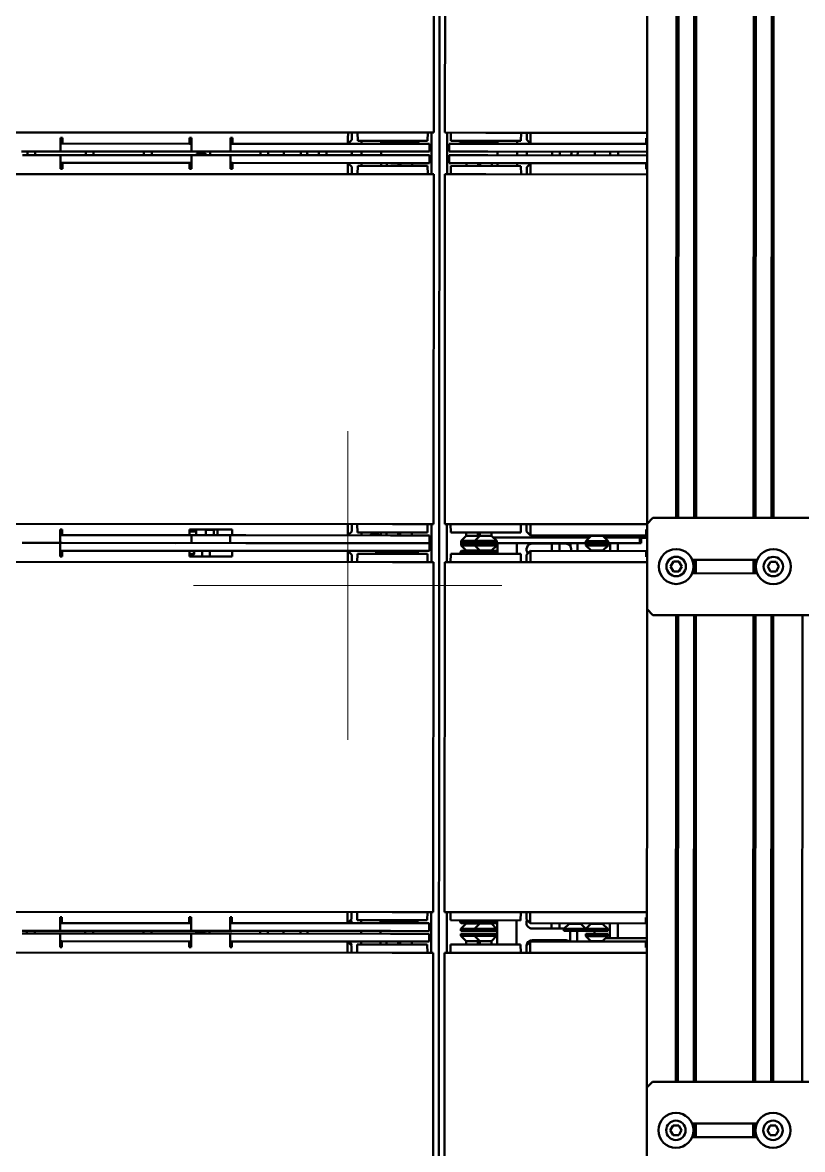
# Model space of a CAD drawing. Header units: millimetres. Extents: x 845401 to 948039, y 511594 to 550263.
# Drawn here: x 913293 to 913694, y 536528 to 537107 of the extents above; entities that cross this region are included whole.
import ezdxf

# ---------------------------------------------------------------- set-up
doc = ezdxf.new("R2010")
doc.units = ezdxf.units.MM
doc.layers.add('00', color=7, linetype='Continuous')
doc.layers.add('A-剖-0.10mm.......SECT-L01', color=255, linetype='Continuous', lineweight=18)
doc.layers.add('可见 (ISO)', color=7, linetype='Continuous', lineweight=50)

# ---------------------------------------------------------------- blocks, each defined once
blk = doc.blocks.new('单件分离新结构核图')
at = {"layer": '可见 (ISO)'}
for p, q in [((4619891.37, 895506.33), (4619891.37, 896285.08)), ((4619892.37, 895506.33), (4619892.37, 896285.08)), ((4619900.57, 895506.33), (4619900.57, 896285.08)), ((4619901.57, 895506.33), (4619901.57, 896285.08)), ((4619931.17, 895506.33), (4619931.17, 896285.08)), ((4619932.17, 895506.33), (4619932.17, 896285.08)), ((4619940.37, 895506.33), (4619940.37, 896285.08)), ((4619941.37, 895506.33), (4619941.37, 896285.08)), ((4619876.37, 895503.33), (4619876.37, 896203.08)), ((4619769.37, 894486.08), (4619769.37, 896100.08)), ((4619769.37, 896100.08), (4619769.37, 894486.08)), ((4619766.47, 895704.43), (4619766.47, 895884.43)), ((4619772.27, 895704.43), (4619772.27, 895884.43)), ((4619383.37, 895704.43), (4619745.37, 895704.43)), ((4619722.37, 895704.43), (4619722.37, 895701.18)), ((4619724.37, 895701.18), (4619724.37, 895704.43)), ((4619727.37, 895700.18), (4619727.27, 895704.43)), ((4619766.47, 895704.43), (4619745.37, 895704.43)), ((4619763.37, 895700.18), (4619763.46, 895704.43)), ((4619765.37, 895704.43), (4619765.37, 895683.03)), ((4619793.37, 895704.43), (4619772.27, 895704.43)), ((4619773.37, 895683.03), (4619773.37, 895704.43)), ((4619775.37, 895700.18), (4619775.27, 895704.43)), ((4619793.37, 895704.43), (4619876.37, 895704.43)), ((4619811.37, 895700.18), (4619811.46, 895704.43)), ((4619814.37, 895704.43), (4619814.37, 895701.18)), ((4619816.37, 895701.18), (4619816.37, 895704.43)), ((4619574.37, 895701.68), (4619574.37, 895695.18)), ((4619574.37, 895701.68), (4619575.37, 895701.68)), ((4619574.37, 895698.68), (4619574.37, 895694.68)), ((4619574.37, 895698.68), (4619575.37, 895698.68)), ((4619575.37, 895701.68), (4619575.37, 895701.18)), ((4619575.37, 895698.68), (4619575.37, 895701.18)), ((4619640.87, 895698.68), (4619575.37, 895698.68)), ((4619640.87, 895701.18), (4619640.87, 895701.68)), ((4619640.87, 895701.68), (4619641.87, 895701.68)), ((4619640.87, 895701.18), (4619640.87, 895698.68)), ((4619640.87, 895698.68), (4619641.87, 895698.68)), ((4619641.87, 895701.68), (4619641.87, 895695.18)), ((4619641.87, 895698.68), (4619641.87, 895694.68)), ((4619661.87, 895701.68), (4619661.87, 895695.18)), ((4619661.87, 895701.68), (4619662.87, 895701.68)), ((4619661.87, 895698.68), (4619661.87, 895694.68)), ((4619661.87, 895698.68), (4619662.87, 895698.68)), ((4619662.87, 895701.68), (4619662.87, 895701.18)), ((4619662.87, 895698.68), (4619662.87, 895701.18)), ((4619744.37, 895698.68), (4619662.87, 895698.68)), ((4619722.37, 895698.68), (4619722.37, 895701.18)), ((4619722.37, 895698.68), (4619724.37, 895700.68)), ((4619724.37, 895701.18), (4619724.37, 895700.68)), ((4619727.37, 895700.18), (4619763.37, 895700.18)), ((4619729.37, 895698.68), (4619729.37, 895700.18)), ((4619739.37, 895700.18), (4619739.37, 895699.18)), ((4619739.37, 895699.18), (4619739.37, 895698.68)), ((4619739.37, 895699.18), (4619751.37, 895699.18)), ((4619739.87, 895698.68), (4619739.37, 895699.18)), ((4619744.37, 895698.68), (4619764.37, 895698.68)), ((4619750.87, 895698.68), (4619751.37, 895699.18)), ((4619751.37, 895700.18), (4619751.37, 895699.18)), ((4619751.37, 895699.18), (4619758.37, 895699.18)), ((4619757.87, 895698.68), (4619758.37, 895699.18)), ((4619758.37, 895700.18), (4619758.37, 895699.18)), ((4619759.37, 895699.98), (4619758.37, 895699.98)), ((4619759.37, 895700.18), (4619759.37, 895699.98)), ((4619764.37, 895698.68), (4619764.37, 895694.68)), ((4619774.37, 895698.68), (4619774.37, 895694.68)), ((4619774.37, 895698.68), (4619794.37, 895698.68)), ((4619775.37, 895700.18), (4619811.37, 895700.18)), ((4619779.37, 895699.98), (4619779.37, 895700.18)), ((4619780.37, 895699.98), (4619779.37, 895699.98)), ((4619780.37, 895700.18), (4619780.37, 895699.18)), ((4619780.37, 895699.18), (4619787.37, 895699.18)), ((4619780.87, 895698.68), (4619780.37, 895699.18)), ((4619787.37, 895700.18), (4619787.37, 895699.18)), ((4619787.37, 895699.18), (4619799.37, 895699.18)), ((4619787.87, 895698.68), (4619787.37, 895699.18)), ((4619875.87, 895698.68), (4619794.37, 895698.68)), ((4619798.87, 895698.68), (4619799.37, 895699.18)), ((4619799.37, 895700.18), (4619799.37, 895699.18)), ((4619799.37, 895698.68), (4619799.37, 895699.18)), ((4619809.37, 895700.18), (4619809.37, 895698.68)), ((4619814.37, 895700.68), (4619814.37, 895701.18)), ((4619814.37, 895700.68), (4619816.37, 895698.68)), ((4619816.37, 895701.18), (4619816.37, 895698.68)), ((4619875.87, 895701.18), (4619875.87, 895701.68)), ((4619875.87, 895701.68), (4619876.37, 895701.68)), ((4619875.87, 895701.18), (4619875.87, 895698.68)), ((4619875.87, 895698.68), (4619876.37, 895698.68)), ((4619554.37, 895694.68), (4619554.87, 895694.68)), ((4619554.87, 895694.68), (4619573.87, 895694.68)), ((4619573.87, 895692.78), (4619554.87, 895692.78)), ((4619557.37, 895694.68), (4619557.37, 895692.78)), ((4619561.37, 895694.68), (4619561.37, 895692.78)), ((4619573.87, 895694.68), (4619574.37, 895694.68)), ((4619574.37, 895692.78), (4619573.87, 895692.78)), ((4619575.37, 895694.68), (4619574.37, 895694.68)), ((4619574.37, 895692.78), (4619575.37, 895692.78)), ((4619574.37, 895688.78), (4619574.37, 895692.78)), ((4619574.37, 895685.78), (4619574.37, 895692.28)), ((4619575.37, 895694.68), (4619640.87, 895694.68)), ((4619640.87, 895692.78), (4619575.37, 895692.78)), ((4619587.37, 895694.68), (4619587.37, 895692.78)), ((4619591.37, 895694.68), (4619591.37, 895692.78)), ((4619617.37, 895694.68), (4619617.37, 895692.78)), ((4619621.37, 895694.68), (4619621.37, 895692.78)), ((4619641.87, 895694.68), (4619640.87, 895694.68)), ((4619640.87, 895692.78), (4619641.87, 895692.78)), ((4619641.87, 895694.68), (4619642.37, 895694.68)), ((4619642.37, 895692.78), (4619641.87, 895692.78)), ((4619641.87, 895688.78), (4619641.87, 895692.78)), ((4619641.87, 895685.78), (4619641.87, 895692.28)), ((4619642.37, 895694.68), (4619661.37, 895694.68)), ((4619661.37, 895692.78), (4619642.37, 895692.78)), ((4619644.37, 895693.53), (4619644.37, 895692.78)), ((4619648.87, 895693.53), (4619644.37, 895693.53)), ((4619647.37, 895694.68), (4619647.37, 895693.53)), ((4619649.37, 895693.03), (4619649.37, 895692.78)), ((4619651.37, 895694.68), (4619651.37, 895692.78)), ((4619661.37, 895694.68), (4619661.87, 895694.68)), ((4619661.87, 895692.78), (4619661.37, 895692.78)), ((4619662.87, 895694.68), (4619661.87, 895694.68)), ((4619661.87, 895692.78), (4619662.87, 895692.78)), ((4619661.87, 895688.78), (4619661.87, 895692.78)), ((4619661.87, 895685.78), (4619661.87, 895692.28)), ((4619662.87, 895694.68), (4619744.37, 895694.68)), ((4619744.37, 895692.78), (4619662.87, 895692.78)), ((4619677.37, 895694.68), (4619677.37, 895692.78)), ((4619681.37, 895694.68), (4619681.37, 895692.78)), ((4619689.37, 895694.68), (4619689.37, 895692.78)), ((4619698.17, 895694.68), (4619698.17, 895692.78)), ((4619707.37, 895694.68), (4619707.37, 895692.78)), ((4619711.37, 895694.68), (4619711.37, 895692.78)), ((4619729.37, 895692.78), (4619729.37, 895694.68)), ((4619739.37, 895694.68), (4619739.37, 895692.78)), ((4619764.37, 895694.68), (4619744.37, 895694.68)), ((4619744.37, 895692.78), (4619764.37, 895692.78)), ((4619764.37, 895688.78), (4619764.37, 895692.78)), ((4619794.37, 895694.68), (4619774.37, 895694.68)), ((4619774.37, 895692.78), (4619794.37, 895692.78)), ((4619774.37, 895688.78), (4619774.37, 895692.78)), ((4619794.37, 895694.68), (4619875.87, 895694.68)), ((4619875.87, 895692.78), (4619794.37, 895692.78)), ((4619799.37, 895692.78), (4619799.37, 895694.68)), ((4619809.37, 895694.68), (4619809.37, 895692.78)), ((4619827.37, 895694.68), (4619827.37, 895692.78)), ((4619831.37, 895694.68), (4619831.37, 895692.78)), ((4619840.57, 895692.78), (4619840.57, 895694.68)), ((4619849.37, 895694.68), (4619849.37, 895692.78)), ((4619857.37, 895694.68), (4619857.37, 895692.78)), ((4619861.37, 895694.68), (4619861.37, 895692.78)), ((4619876.37, 895694.68), (4619875.87, 895694.68)), ((4619875.87, 895692.78), (4619876.37, 895692.78)), ((4619575.37, 895688.78), (4619574.37, 895688.78)), ((4619575.37, 895685.78), (4619574.37, 895685.78)), ((4619575.37, 895688.78), (4619640.87, 895688.78)), ((4619575.37, 895686.28), (4619575.37, 895688.78)), ((4619575.37, 895686.28), (4619575.37, 895685.78)), ((4619641.87, 895688.78), (4619640.87, 895688.78)), ((4619640.87, 895688.78), (4619640.87, 895686.28)), ((4619641.87, 895686.78), (4619640.87, 895686.78)), ((4619640.87, 895685.78), (4619640.87, 895686.28)), ((4619641.87, 895685.78), (4619640.87, 895685.78)), ((4619662.87, 895688.78), (4619661.87, 895688.78)), ((4619662.87, 895685.78), (4619661.87, 895685.78)), ((4619662.87, 895688.78), (4619744.37, 895688.78)), ((4619662.87, 895686.28), (4619662.87, 895688.78)), ((4619662.87, 895686.28), (4619662.87, 895685.78)), ((4619724.37, 895686.78), (4619722.37, 895688.78)), ((4619722.37, 895686.28), (4619722.37, 895688.78)), ((4619722.37, 895686.28), (4619722.37, 895683.03)), ((4619724.37, 895686.78), (4619724.37, 895686.28)), ((4619724.37, 895683.03), (4619724.37, 895686.28)), ((4619727.37, 895687.28), (4619727.27, 895683.03)), ((4619763.37, 895687.28), (4619727.37, 895687.28)), ((4619729.37, 895687.28), (4619729.37, 895688.78)), ((4619739.37, 895688.78), (4619739.37, 895687.28)), ((4619742.37, 895688.78), (4619742.37, 895687.28)), ((4619764.37, 895688.78), (4619744.37, 895688.78)), ((4619748.37, 895688.78), (4619748.37, 895687.28)), ((4619749.37, 895688.78), (4619749.37, 895687.28)), ((4619755.37, 895688.78), (4619755.37, 895687.28)), ((4619763.37, 895687.28), (4619763.46, 895683.03)), ((4619794.37, 895688.78), (4619774.37, 895688.78)), ((4619775.37, 895687.28), (4619775.27, 895683.03)), ((4619811.37, 895687.28), (4619775.37, 895687.28)), ((4619783.37, 895688.78), (4619783.37, 895687.28)), ((4619789.37, 895688.78), (4619789.37, 895687.28)), ((4619790.37, 895688.78), (4619790.37, 895687.28)), ((4619794.37, 895688.78), (4619875.87, 895688.78)), ((4619796.37, 895688.78), (4619796.37, 895687.28)), ((4619799.37, 895687.28), (4619799.37, 895688.78)), ((4619809.37, 895688.78), (4619809.37, 895687.28)), ((4619811.37, 895687.28), (4619811.46, 895683.03)), ((4619816.37, 895688.78), (4619814.37, 895686.78)), ((4619814.37, 895686.28), (4619814.37, 895686.78)), ((4619814.37, 895686.28), (4619814.37, 895683.03)), ((4619816.37, 895688.78), (4619816.37, 895686.28)), ((4619816.37, 895683.03), (4619816.37, 895686.28)), ((4619876.37, 895688.78), (4619875.87, 895688.78)), ((4619875.87, 895688.78), (4619875.87, 895686.28)), ((4619875.87, 895685.78), (4619875.87, 895686.28)), ((4619876.37, 895685.78), (4619875.87, 895685.78)), ((4619745.37, 895683.03), (4619383.37, 895683.03)), ((4619745.37, 895683.03), (4619766.47, 895683.03)), ((4619766.47, 895683.03), (4619766.47, 895503.03)), ((4619772.27, 895683.03), (4619793.37, 895683.03)), ((4619772.27, 895683.03), (4619772.27, 895503.03)), ((4619876.37, 895683.03), (4619793.37, 895683.03)), ((4619879.37, 895506.33), (4619876.37, 895503.33)), ((4620003.37, 895506.33), (4619879.37, 895506.33)), ((4619745.37, 895503.03), (4619383.37, 895503.03)), ((4619574.37, 895500.28), (4619574.37, 895493.78)), ((4619574.37, 895500.28), (4619575.37, 895500.28)), ((4619574.37, 895500.08), (4619575.37, 895500.08)), ((4619575.37, 895500.28), (4619575.37, 895499.78)), ((4619640.87, 895499.78), (4619640.87, 895500.28)), ((4619640.87, 895500.28), (4619662.87, 895500.28)), ((4619640.87, 895500.08), (4619644.37, 895500.08)), ((4619644.37, 895500.28), (4619644.37, 895497.28)), ((4619649.37, 895500.28), (4619649.37, 895497.28)), ((4619649.37, 895500.08), (4619653.37, 895500.08)), ((4619651.37, 895500.28), (4619651.37, 895500.08)), ((4619653.37, 895500.28), (4619653.37, 895497.28)), ((4619655.37, 895497.28), (4619655.37, 895500.28)), ((4619662.87, 895500.28), (4619662.87, 895499.78)), ((4619722.37, 895503.03), (4619722.37, 895499.78)), ((4619724.37, 895499.78), (4619724.37, 895503.03)), ((4619727.37, 895498.78), (4619727.27, 895503.03)), ((4619745.37, 895503.03), (4619766.47, 895503.03)), ((4619763.37, 895498.78), (4619763.46, 895503.03)), ((4619765.37, 895503.03), (4619765.37, 895483.53)), ((4619772.27, 895503.03), (4619793.37, 895503.03)), ((4619773.37, 895483.53), (4619773.37, 895503.03)), ((4619775.37, 895498.78), (4619775.27, 895503.03)), ((4619876.37, 895503.03), (4619793.37, 895503.03)), ((4619811.37, 895498.78), (4619811.46, 895503.03)), ((4619814.37, 895503.03), (4619814.37, 895499.78)), ((4619816.37, 895499.78), (4619816.37, 895503.03)), ((4619875.87, 895499.78), (4619875.87, 895500.28)), ((4619875.87, 895500.28), (4619876.37, 895500.28)), ((4619875.87, 895500.08), (4619876.37, 895500.08)), ((4619876.37, 895503.33), (4619876.37, 895459.33)), ((4619574.37, 895497.28), (4619575.37, 895497.28)), ((4619574.37, 895493.28), (4619574.37, 895497.28)), ((4619575.37, 895497.28), (4619575.37, 895499.78)), ((4619633.87, 895497.28), (4619575.37, 895497.28)), ((4619633.87, 895497.28), (4619640.48, 895497.28)), ((4619640.48, 895497.28), (4619640.87, 895497.28)), ((4619640.87, 895499.78), (4619640.87, 895497.28)), ((4619644.17, 895499.28), (4619640.87, 895499.28)), ((4619640.87, 895497.28), (4619641.87, 895497.28)), ((4619645.87, 895497.28), (4619641.87, 895497.28)), ((4619641.87, 895493.28), (4619641.87, 895497.28)), ((4619657.87, 895497.28), (4619645.87, 895497.28)), ((4619661.87, 895497.28), (4619657.87, 895497.28)), ((4619661.87, 895497.28), (4619662.87, 895497.28)), ((4619661.87, 895493.28), (4619661.87, 895497.28)), ((4619662.87, 895497.28), (4619662.87, 895499.78)), ((4619662.87, 895497.28), (4619663.25, 895497.28)), ((4619663.25, 895497.28), (4619669.87, 895497.28)), ((4619744.37, 895497.28), (4619669.87, 895497.28)), ((4619722.37, 895497.28), (4619722.37, 895499.78)), ((4619724.37, 895499.28), (4619722.37, 895497.28)), ((4619724.37, 895499.78), (4619724.37, 895499.28)), ((4619763.37, 895498.78), (4619727.37, 895498.78)), ((4619729.37, 895497.28), (4619729.37, 895498.78)), ((4619734.57, 895498.38), (4619734.14, 895497.95)), ((4619738.14, 895497.95), (4619734.14, 895497.95)), ((4619734.14, 895497.28), (4619734.14, 895497.95)), ((4619734.57, 895498.38), (4619737.71, 895498.38)), ((4619737.71, 895498.38), (4619738.14, 895497.95)), ((4619738.14, 895497.28), (4619738.14, 895497.95)), ((4619739.37, 895498.78), (4619739.37, 895497.28)), ((4619742.37, 895497.28), (4619742.37, 895498.78)), ((4619744.37, 895497.28), (4619764.37, 895497.28)), ((4619748.37, 895497.28), (4619748.37, 895498.78)), ((4619749.37, 895497.28), (4619749.37, 895498.78)), ((4619755.37, 895497.28), (4619755.37, 895498.78)), ((4619764.37, 895493.28), (4619764.37, 895497.28)), ((4619811.37, 895498.78), (4619775.37, 895498.78)), ((4619783.37, 895497.08), (4619780.7, 895494.41)), ((4619787.7, 895494.41), (4619780.7, 895494.41)), ((4619780.7, 895493.36), (4619780.7, 895494.41)), ((4619783.37, 895497.08), (4619783.37, 895498.78)), ((4619789.37, 895497.08), (4619783.37, 895497.08)), ((4619790.37, 895497.08), (4619787.7, 895494.41)), ((4619799.04, 895494.41), (4619787.7, 895494.41)), ((4619787.7, 895493.36), (4619787.7, 895494.41)), ((4619789.37, 895497.08), (4619789.37, 895498.78)), ((4619789.37, 895497.08), (4619789.87, 895496.58)), ((4619790.37, 895497.08), (4619790.37, 895498.78)), ((4619796.37, 895497.08), (4619790.37, 895497.08)), ((4619796.37, 895497.08), (4619796.37, 895498.78)), ((4619796.37, 895497.08), (4619799.04, 895494.41)), ((4619846.82, 895496.28), (4619797.17, 895496.28)), ((4619799.04, 895493.36), (4619799.04, 895494.41)), ((4619814.37, 895499.28), (4619814.37, 895499.78)), ((4619816.37, 895497.28), (4619814.37, 895499.28)), ((4619816.37, 895499.78), (4619816.37, 895497.28)), ((4619816.37, 895497.28), (4619875.87, 895497.28)), ((4619847.62, 895497.08), (4619844.95, 895494.41)), ((4619856.29, 895494.41), (4619844.95, 895494.41)), ((4619844.95, 895493.36), (4619844.95, 895494.41)), ((4619847.62, 895497.08), (4619847.62, 895497.28)), ((4619853.62, 895497.08), (4619847.62, 895497.08)), ((4619853.62, 895497.08), (4619853.62, 895497.28)), ((4619853.62, 895497.08), (4619856.29, 895494.41)), ((4619872.64, 895496.28), (4619854.42, 895496.28)), ((4619856.29, 895493.36), (4619856.29, 895494.41)), ((4619870.01, 895496.28), (4619870.01, 895497.28)), ((4619873.3, 895496.28), (4619872.64, 895496.28)), ((4619872.64, 895496.28), (4619872.64, 895493.28)), ((4619873.3, 895493.28), (4619873.3, 895496.28)), ((4619873.3, 895496.08), (4619876.37, 895496.08)), ((4619875.87, 895499.78), (4619875.87, 895497.28)), ((4619573.87, 895493.28), (4619554.87, 895493.28)), ((4619554.87, 895493.28), (4619573.87, 895493.28)), ((4619574.37, 895493.28), (4619573.87, 895493.28)), ((4619573.87, 895493.28), (4619574.37, 895493.28)), ((4619574.37, 895493.28), (4619575.37, 895493.28)), ((4619574.37, 895493.28), (4619574.37, 895489.28)), ((4619575.37, 895493.28), (4619574.37, 895493.28)), ((4619574.37, 895486.28), (4619574.37, 895492.78)), ((4619575.37, 895489.28), (4619574.37, 895489.28)), ((4619744.37, 895493.28), (4619575.37, 895493.28)), ((4619575.37, 895493.28), (4619633.87, 895493.28)), ((4619575.37, 895489.28), (4619744.37, 895489.28)), ((4619575.37, 895486.78), (4619575.37, 895489.28)), ((4619640.87, 895489.28), (4619640.87, 895486.78)), ((4619643.31, 895487.94), (4619643.31, 895489.28)), ((4619647.37, 895489.28), (4619647.37, 895486.28)), ((4619651.37, 895489.28), (4619651.37, 895486.28)), ((4619662.87, 895486.78), (4619662.87, 895489.28)), ((4619669.87, 895493.28), (4619744.37, 895493.28)), ((4619722.37, 895489.28), (4619724.37, 895487.28)), ((4619722.37, 895486.78), (4619722.37, 895489.28)), ((4619736.92, 895489.28), (4619736.92, 895488.38)), ((4619739.87, 895489.28), (4619739.37, 895488.78)), ((4619751.37, 895488.78), (4619739.37, 895488.78)), ((4619739.37, 895488.78), (4619739.37, 895487.78)), ((4619744.37, 895493.28), (4619764.37, 895493.28)), ((4619764.37, 895493.28), (4619744.37, 895493.28)), ((4619764.37, 895489.28), (4619744.37, 895489.28)), ((4619750.87, 895489.28), (4619751.37, 895488.78)), ((4619758.37, 895488.78), (4619751.37, 895488.78)), ((4619751.37, 895488.78), (4619751.37, 895487.78)), ((4619757.87, 895489.28), (4619758.37, 895488.78)), ((4619758.37, 895488.78), (4619758.37, 895487.78)), ((4619764.37, 895493.28), (4619764.37, 895489.28)), ((4619780.87, 895489.28), (4619780.37, 895488.78)), ((4619787.37, 895488.78), (4619780.37, 895488.78)), ((4619780.37, 895488.78), (4619780.37, 895487.78)), ((4619787.7, 895493.36), (4619780.7, 895493.36)), ((4619780.7, 895493.2), (4619787.7, 895493.2)), ((4619780.7, 895493.2), (4619780.7, 895492.15)), ((4619780.7, 895492.15), (4619787.7, 895492.15)), ((4619783.37, 895489.48), (4619780.7, 895492.15)), ((4619780.87, 895489.28), (4619787.87, 895489.28)), ((4619783.37, 895489.48), (4619789.37, 895489.48)), ((4619783.37, 895489.48), (4619783.37, 895489.28)), ((4619787.37, 895493.28), (4619787.37, 895493.36)), ((4619872.64, 895493.28), (4619787.37, 895493.28)), ((4619787.87, 895489.28), (4619787.37, 895488.78)), ((4619799.37, 895488.78), (4619787.37, 895488.78)), ((4619787.37, 895488.78), (4619787.37, 895487.78)), ((4619799.04, 895493.36), (4619787.7, 895493.36)), ((4619787.7, 895493.2), (4619799.04, 895493.2)), ((4619787.7, 895493.2), (4619787.7, 895492.15)), ((4619787.7, 895492.15), (4619799.04, 895492.15)), ((4619790.37, 895489.48), (4619787.7, 895492.15)), ((4619787.87, 895489.28), (4619798.87, 895489.28)), ((4619789.37, 895489.48), (4619789.87, 895489.98)), ((4619789.37, 895489.48), (4619789.37, 895489.28)), ((4619790.37, 895489.48), (4619796.37, 895489.48)), ((4619790.37, 895489.48), (4619790.37, 895489.28)), ((4619796.37, 895489.48), (4619799.04, 895492.15)), ((4619796.37, 895489.48), (4619796.37, 895489.28)), ((4619798.87, 895489.28), (4619799.37, 895488.78)), ((4619799.04, 895493.2), (4619799.04, 895492.15)), ((4619799.37, 895488.78), (4619799.37, 895493.28)), ((4619799.37, 895488.78), (4619799.37, 895487.78)), ((4619809.37, 895493.28), (4619809.37, 895487.78)), ((4619814.37, 895487.28), (4619816.37, 895489.28)), ((4619816.37, 895489.28), (4619816.37, 895486.78)), ((4619875.87, 895489.28), (4619816.37, 895489.28)), ((4619817.37, 895493.08), (4619834.37, 895493.08)), ((4619827.37, 895493.08), (4619827.37, 895489.28)), ((4619831.37, 895493.08), (4619831.37, 895489.28)), ((4619836.97, 895493.28), (4619836.97, 895491.57)), ((4619840.57, 895489.28), (4619840.57, 895493.28)), ((4619856.29, 895493.36), (4619844.95, 895493.36)), ((4619844.95, 895493.2), (4619856.29, 895493.2)), ((4619844.95, 895493.2), (4619844.95, 895492.15)), ((4619844.95, 895492.15), (4619856.29, 895492.15)), ((4619847.62, 895489.48), (4619844.95, 895492.15)), ((4619847.62, 895489.48), (4619853.62, 895489.48)), ((4619847.62, 895489.48), (4619847.62, 895489.28)), ((4619849.37, 895493.28), (4619849.37, 895493.2)), ((4619853.62, 895489.48), (4619856.29, 895492.15)), ((4619853.62, 895489.48), (4619853.62, 895489.28)), ((4619856.29, 895493.2), (4619856.29, 895492.15)), ((4619857.37, 895493.28), (4619857.37, 895489.28)), ((4619861.37, 895493.28), (4619861.37, 895489.28)), ((4619872.64, 895493.28), (4619873.3, 895493.28)), ((4619875.87, 895489.28), (4619875.87, 895486.78)), ((4619383.37, 895483.53), (4619745.37, 895483.53)), ((4619575.37, 895486.28), (4619574.37, 895486.28)), ((4619575.37, 895486.78), (4619575.37, 895486.28)), ((4619640.87, 895487.58), (4619641.31, 895487.58)), ((4619640.87, 895486.28), (4619640.87, 895486.78)), ((4619662.87, 895486.28), (4619640.87, 895486.28)), ((4619641.31, 895487.58), (4619643.31, 895487.58)), ((4619662.87, 895486.78), (4619662.87, 895486.28)), ((4619722.37, 895486.78), (4619722.37, 895483.53)), ((4619724.37, 895487.28), (4619724.37, 895486.78)), ((4619724.37, 895483.53), (4619724.37, 895486.78)), ((4619727.37, 895487.78), (4619727.27, 895483.53)), ((4619727.37, 895487.78), (4619763.37, 895487.78)), ((4619739.37, 895488.38), (4619736.92, 895488.38)), ((4619766.47, 895483.53), (4619745.37, 895483.53)), ((4619763.37, 895487.78), (4619763.46, 895483.53)), ((4619766.47, 895303.53), (4619766.47, 895483.53)), ((4619793.37, 895483.53), (4619772.27, 895483.53)), ((4619772.27, 895303.53), (4619772.27, 895483.53)), ((4619775.37, 895487.78), (4619775.27, 895483.53)), ((4619775.37, 895487.78), (4619811.37, 895487.78)), ((4619793.37, 895483.53), (4619876.37, 895483.53)), ((4619811.37, 895487.78), (4619811.46, 895483.53)), ((4619814.37, 895486.78), (4619814.37, 895487.28)), ((4619814.37, 895486.78), (4619814.37, 895483.53)), ((4619816.37, 895483.53), (4619816.37, 895486.78)), ((4619875.87, 895486.28), (4619875.87, 895486.78)), ((4619876.37, 895486.28), (4619875.87, 895486.28)), ((4619888.48, 895481.33), (4619889.92, 895483.83)), ((4619889.92, 895483.83), (4619892.81, 895483.83)), ((4619892.81, 895483.83), (4619894.25, 895481.33)), ((4619933.07, 895484.83), (4619899.66, 895484.83)), ((4619900.57, 895477.83), (4619900.57, 895484.83)), ((4619901.57, 895477.83), (4619901.57, 895484.83)), ((4619931.17, 895477.83), (4619931.17, 895484.83)), ((4619932.17, 895477.83), (4619932.17, 895484.83)), ((4619938.48, 895481.33), (4619939.92, 895483.83)), ((4619939.92, 895483.83), (4619942.81, 895483.83)), ((4619942.81, 895483.83), (4619944.25, 895481.33)), ((4619889.92, 895478.83), (4619888.48, 895481.33)), ((4619892.81, 895478.83), (4619889.92, 895478.83)), ((4619894.25, 895481.33), (4619892.81, 895478.83)), ((4619899.66, 895477.83), (4619933.07, 895477.83)), ((4619939.92, 895478.83), (4619938.48, 895481.33)), ((4619942.81, 895478.83), (4619939.92, 895478.83)), ((4619944.25, 895481.33), (4619942.81, 895478.83)), ((4619876.37, 895459.33), (4619879.37, 895456.33)), ((4619876.37, 895213.33), (4619876.37, 895459.33)), ((4619879.37, 895456.33), (4620003.37, 895456.33)), ((4619891.37, 895216.33), (4619891.37, 895456.33)), ((4619892.37, 895216.33), (4619892.37, 895456.33)), ((4619900.57, 895216.33), (4619900.57, 895456.33)), ((4619901.57, 895216.33), (4619901.57, 895456.33)), ((4619931.17, 895216.33), (4619931.17, 895456.33)), ((4619932.17, 895216.33), (4619932.17, 895456.33)), ((4619940.37, 895216.33), (4619940.37, 895456.33)), ((4619941.37, 895216.33), (4619941.37, 895456.33)), ((4619956.37, 895216.33), (4619956.37, 895456.33)), ((4619383.37, 895303.53), (4619745.37, 895303.53)), ((4619722.37, 895303.53), (4619722.37, 895300.28)), ((4619724.37, 895300.28), (4619724.37, 895303.53)), ((4619727.37, 895299.28), (4619727.27, 895303.53)), ((4619766.47, 895303.53), (4619745.37, 895303.53)), ((4619763.37, 895299.28), (4619763.46, 895303.53)), ((4619765.37, 895303.53), (4619765.37, 895282.63)), ((4619793.37, 895303.53), (4619772.27, 895303.53)), ((4619773.37, 895282.63), (4619773.37, 895303.53)), ((4619775.37, 895299.28), (4619775.27, 895303.53)), ((4619793.37, 895303.53), (4619876.37, 895303.53)), ((4619811.37, 895299.28), (4619811.46, 895303.53)), ((4619814.37, 895303.53), (4619814.37, 895300.28)), ((4619816.37, 895300.28), (4619816.37, 895303.53)), ((4619574.37, 895300.78), (4619574.37, 895294.28)), ((4619574.37, 895300.78), (4619575.37, 895300.78)), ((4619574.37, 895297.78), (4619574.37, 895293.78)), ((4619574.37, 895297.78), (4619575.37, 895297.78)), ((4619575.37, 895300.78), (4619575.37, 895300.28)), ((4619575.37, 895297.78), (4619575.37, 895300.28)), ((4619640.87, 895297.78), (4619575.37, 895297.78)), ((4619640.87, 895300.28), (4619640.87, 895300.78)), ((4619640.87, 895300.78), (4619641.87, 895300.78)), ((4619640.87, 895300.28), (4619640.87, 895297.78)), ((4619640.87, 895297.78), (4619641.87, 895297.78)), ((4619641.87, 895300.78), (4619641.87, 895294.28)), ((4619641.87, 895297.78), (4619641.87, 895293.78)), ((4619661.87, 895300.78), (4619661.87, 895294.28)), ((4619661.87, 895300.78), (4619662.87, 895300.78)), ((4619661.87, 895297.78), (4619661.87, 895293.78)), ((4619661.87, 895297.78), (4619662.87, 895297.78)), ((4619662.87, 895300.78), (4619662.87, 895300.28)), ((4619662.87, 895297.78), (4619662.87, 895300.28)), ((4619744.37, 895297.78), (4619662.87, 895297.78)), ((4619722.37, 895297.78), (4619722.37, 895300.28)), ((4619722.37, 895297.78), (4619724.37, 895299.78)), ((4619724.37, 895300.28), (4619724.37, 895299.78)), ((4619727.37, 895299.28), (4619763.37, 895299.28)), ((4619729.37, 895297.78), (4619729.37, 895299.28)), ((4619739.37, 895299.28), (4619739.37, 895298.28)), ((4619739.37, 895298.28), (4619739.37, 895297.78)), ((4619739.37, 895298.28), (4619751.37, 895298.28)), ((4619739.87, 895297.78), (4619739.37, 895298.28)), ((4619744.37, 895297.78), (4619764.37, 895297.78)), ((4619750.87, 895297.78), (4619751.37, 895298.28)), ((4619751.37, 895299.28), (4619751.37, 895298.28)), ((4619751.37, 895298.28), (4619758.37, 895298.28)), ((4619757.87, 895297.78), (4619758.37, 895298.28)), ((4619758.37, 895299.28), (4619758.37, 895298.28)), ((4619764.37, 895297.78), (4619764.37, 895293.78)), ((4619775.37, 895299.28), (4619811.37, 895299.28)), ((4619780.37, 895299.28), (4619780.37, 895298.28)), ((4619780.37, 895298.28), (4619787.37, 895298.28)), ((4619780.87, 895297.78), (4619780.37, 895298.28)), ((4619783.37, 895297.58), (4619780.7, 895294.91)), ((4619787.87, 895297.78), (4619780.87, 895297.78)), ((4619783.37, 895297.58), (4619783.37, 895297.78)), ((4619789.37, 895297.58), (4619783.37, 895297.58)), ((4619787.37, 895299.28), (4619787.37, 895298.28)), ((4619787.37, 895298.28), (4619799.37, 895298.28)), ((4619787.87, 895297.78), (4619787.37, 895298.28)), ((4619790.37, 895297.58), (4619787.7, 895294.91)), ((4619798.87, 895297.78), (4619787.87, 895297.78)), ((4619789.37, 895297.58), (4619789.37, 895297.78)), ((4619789.37, 895297.58), (4619789.87, 895297.08)), ((4619790.37, 895297.58), (4619790.37, 895297.78)), ((4619796.37, 895297.58), (4619790.37, 895297.58)), ((4619796.37, 895297.58), (4619796.37, 895297.78)), ((4619796.37, 895297.58), (4619799.04, 895294.91)), ((4619798.87, 895297.78), (4619799.37, 895298.28)), ((4619799.37, 895299.28), (4619799.37, 895298.28)), ((4619799.37, 895286.88), (4619799.37, 895298.28)), ((4619809.37, 895299.28), (4619809.37, 895286.88)), ((4619814.37, 895299.78), (4619814.37, 895300.28)), ((4619814.37, 895299.78), (4619816.37, 895297.78)), ((4619816.37, 895300.28), (4619816.37, 895297.78)), ((4619875.87, 895297.78), (4619816.37, 895297.78)), ((4619827.37, 895297.78), (4619827.37, 895295.08)), ((4619831.37, 895297.78), (4619831.37, 895295.08)), ((4619836.37, 895297.58), (4619833.7, 895294.91)), ((4619836.37, 895297.58), (4619836.37, 895297.78)), ((4619842.37, 895297.58), (4619836.37, 895297.58)), ((4619842.37, 895297.58), (4619842.37, 895297.78)), ((4619842.37, 895297.58), (4619844.99, 895294.95)), ((4619847.62, 895297.58), (4619844.95, 895294.91)), ((4619847.62, 895297.58), (4619847.62, 895297.78)), ((4619853.62, 895297.58), (4619847.62, 895297.58)), ((4619853.62, 895297.58), (4619853.62, 895297.78)), ((4619853.62, 895297.58), (4619856.29, 895294.91)), ((4619857.37, 895297.78), (4619857.37, 895290.08)), ((4619861.37, 895297.78), (4619861.37, 895290.08)), ((4619875.87, 895300.28), (4619875.87, 895300.78)), ((4619875.87, 895300.78), (4619876.37, 895300.78)), ((4619875.87, 895300.28), (4619875.87, 895297.78)), ((4619554.87, 895293.78), (4619573.87, 895293.78)), ((4619573.87, 895292.38), (4619554.87, 895292.38)), ((4619557.37, 895293.78), (4619557.37, 895292.38)), ((4619561.37, 895293.78), (4619561.37, 895292.38)), ((4619573.87, 895293.78), (4619574.37, 895293.78)), ((4619574.37, 895292.38), (4619573.87, 895292.38)), ((4619575.37, 895293.78), (4619574.37, 895293.78)), ((4619574.37, 895292.38), (4619575.37, 895292.38)), ((4619574.37, 895288.38), (4619574.37, 895292.38)), ((4619574.37, 895285.38), (4619574.37, 895291.88)), ((4619575.37, 895293.78), (4619640.87, 895293.78)), ((4619640.87, 895292.38), (4619575.37, 895292.38)), ((4619587.37, 895293.78), (4619587.37, 895292.38)), ((4619591.37, 895293.78), (4619591.37, 895292.38)), ((4619617.37, 895293.78), (4619617.37, 895292.38)), ((4619621.37, 895293.78), (4619621.37, 895292.38)), ((4619641.87, 895293.78), (4619640.87, 895293.78)), ((4619640.87, 895292.38), (4619641.87, 895292.38)), ((4619641.87, 895293.78), (4619642.37, 895293.78)), ((4619642.37, 895292.38), (4619641.87, 895292.38)), ((4619641.87, 895288.38), (4619641.87, 895292.38)), ((4619641.87, 895285.38), (4619641.87, 895291.88)), ((4619642.37, 895293.78), (4619661.37, 895293.78)), ((4619661.37, 895292.38), (4619642.37, 895292.38)), ((4619644.37, 895293.13), (4619644.37, 895292.38)), ((4619648.87, 895293.13), (4619644.37, 895293.13)), ((4619647.37, 895293.78), (4619647.37, 895293.13)), ((4619649.37, 895292.63), (4619649.37, 895292.38)), ((4619651.37, 895293.78), (4619651.37, 895292.38)), ((4619661.37, 895293.78), (4619661.87, 895293.78)), ((4619661.87, 895292.38), (4619661.37, 895292.38)), ((4619662.87, 895293.78), (4619661.87, 895293.78)), ((4619661.87, 895292.38), (4619662.87, 895292.38)), ((4619661.87, 895288.38), (4619661.87, 895292.38)), ((4619661.87, 895285.38), (4619661.87, 895291.88)), ((4619662.87, 895293.78), (4619744.37, 895293.78)), ((4619744.37, 895292.38), (4619662.87, 895292.38)), ((4619677.37, 895293.78), (4619677.37, 895292.38)), ((4619681.37, 895293.78), (4619681.37, 895292.38)), ((4619689.37, 895293.78), (4619689.37, 895292.38)), ((4619698.17, 895293.78), (4619698.17, 895292.38)), ((4619701.76, 895293.78), (4619701.76, 895292.38)), ((4619729.37, 895292.38), (4619729.37, 895293.78)), ((4619739.37, 895293.78), (4619739.37, 895292.38)), ((4619764.37, 895293.78), (4619744.37, 895293.78)), ((4619744.37, 895292.38), (4619764.37, 895292.38)), ((4619764.37, 895288.38), (4619764.37, 895292.38)), ((4619787.7, 895294.91), (4619780.7, 895294.91)), ((4619780.7, 895293.86), (4619780.7, 895294.91)), ((4619787.7, 895293.86), (4619780.7, 895293.86)), ((4619780.7, 895292.3), (4619787.7, 895292.3)), ((4619780.7, 895292.3), (4619780.7, 895291.25)), ((4619799.04, 895294.91), (4619787.7, 895294.91)), ((4619787.7, 895293.86), (4619787.7, 895294.91)), ((4619799.04, 895293.86), (4619787.7, 895293.86)), ((4619787.7, 895292.3), (4619799.04, 895292.3)), ((4619787.7, 895292.3), (4619787.7, 895291.25)), ((4619799.04, 895293.86), (4619799.04, 895294.91)), ((4619799.04, 895292.3), (4619799.04, 895291.25)), ((4619833.87, 895295.08), (4619817.37, 895295.08)), ((4619844.95, 895294.91), (4619833.7, 895294.91)), ((4619833.7, 895293.86), (4619833.7, 895294.91)), ((4619844.95, 895293.86), (4619833.7, 895293.86)), ((4619836.97, 895293.86), (4619836.97, 895288.38)), ((4619840.57, 895288.38), (4619840.57, 895293.86)), ((4619856.29, 895294.91), (4619844.95, 895294.91)), ((4619844.95, 895293.86), (4619844.95, 895294.91)), ((4619856.29, 895293.86), (4619844.95, 895293.86)), ((4619844.95, 895292.3), (4619856.29, 895292.3)), ((4619844.95, 895292.3), (4619844.95, 895291.25)), ((4619849.37, 895293.86), (4619849.37, 895292.3)), ((4619856.29, 895293.86), (4619856.29, 895294.91)), ((4619856.29, 895292.3), (4619856.29, 895291.25)), ((4619575.37, 895288.38), (4619574.37, 895288.38)), ((4619574.37, 895286.08), (4619575.37, 895286.08)), ((4619575.37, 895288.38), (4619640.87, 895288.38)), ((4619575.37, 895285.88), (4619575.37, 895288.38)), ((4619575.37, 895285.88), (4619575.37, 895285.38)), ((4619641.87, 895288.38), (4619640.87, 895288.38)), ((4619640.87, 895288.38), (4619640.87, 895285.88)), ((4619641.87, 895286.38), (4619640.87, 895286.38)), ((4619640.87, 895286.08), (4619641.87, 895286.08)), ((4619640.87, 895285.38), (4619640.87, 895285.88)), ((4619662.87, 895288.38), (4619661.87, 895288.38)), ((4619661.87, 895286.08), (4619662.87, 895286.08)), ((4619662.87, 895288.38), (4619744.37, 895288.38)), ((4619662.87, 895285.88), (4619662.87, 895288.38)), ((4619662.87, 895285.88), (4619662.87, 895285.38)), ((4619724.37, 895286.38), (4619722.37, 895288.38)), ((4619722.37, 895285.88), (4619722.37, 895288.38)), ((4619722.37, 895285.88), (4619722.37, 895282.63)), ((4619724.37, 895286.38), (4619724.37, 895285.88)), ((4619724.37, 895282.63), (4619724.37, 895285.88)), ((4619727.37, 895286.88), (4619727.27, 895282.63)), ((4619763.37, 895286.88), (4619727.37, 895286.88)), ((4619729.37, 895286.88), (4619729.37, 895288.38)), ((4619739.37, 895288.38), (4619739.37, 895286.88)), ((4619742.37, 895288.38), (4619742.37, 895286.88)), ((4619764.37, 895288.38), (4619744.37, 895288.38)), ((4619748.37, 895288.38), (4619748.37, 895286.88)), ((4619749.37, 895288.38), (4619749.37, 895286.88)), ((4619755.37, 895288.38), (4619755.37, 895286.88)), ((4619763.37, 895286.88), (4619763.46, 895282.63)), ((4619775.37, 895286.88), (4619775.27, 895282.63)), ((4619811.37, 895286.88), (4619775.37, 895286.88)), ((4619780.7, 895291.25), (4619787.7, 895291.25)), ((4619783.37, 895288.58), (4619780.7, 895291.25)), ((4619783.37, 895288.58), (4619789.37, 895288.58)), ((4619783.37, 895288.58), (4619783.37, 895286.88)), ((4619787.7, 895291.25), (4619799.04, 895291.25)), ((4619790.37, 895288.58), (4619787.7, 895291.25)), ((4619789.37, 895288.58), (4619789.87, 895289.08)), ((4619789.37, 895288.58), (4619789.37, 895286.88)), ((4619790.37, 895288.58), (4619796.37, 895288.58)), ((4619790.37, 895288.58), (4619790.37, 895286.88)), ((4619796.37, 895288.58), (4619799.04, 895291.25)), ((4619796.37, 895288.58), (4619796.37, 895286.88)), ((4619811.37, 895286.88), (4619811.46, 895282.63)), ((4619816.37, 895288.38), (4619814.37, 895286.38)), ((4619814.37, 895285.88), (4619814.37, 895286.38)), ((4619814.37, 895285.88), (4619814.37, 895282.63)), ((4619816.37, 895288.38), (4619816.37, 895285.88)), ((4619816.37, 895288.38), (4619875.87, 895288.38)), ((4619816.37, 895282.63), (4619816.37, 895285.88)), ((4619817.37, 895289.08), (4619834.37, 895289.08)), ((4619844.95, 895291.25), (4619856.29, 895291.25)), ((4619847.62, 895288.58), (4619844.95, 895291.25)), ((4619847.62, 895288.58), (4619853.62, 895288.58)), ((4619847.62, 895288.58), (4619847.62, 895288.38)), ((4619853.62, 895288.58), (4619856.29, 895291.25)), ((4619853.62, 895288.58), (4619853.62, 895288.38)), ((4619855.12, 895290.08), (4619876.37, 895290.08)), ((4619875.87, 895288.38), (4619875.87, 895285.88)), ((4619875.87, 895286.08), (4619876.37, 895286.08)), ((4619875.87, 895285.38), (4619875.87, 895285.88)), ((4619745.37, 895282.63), (4619383.37, 895282.63)), ((4619575.37, 895285.38), (4619574.37, 895285.38)), ((4619641.87, 895285.38), (4619640.87, 895285.38)), ((4619662.87, 895285.38), (4619661.87, 895285.38)), ((4619745.37, 895282.63), (4619766.47, 895282.63)), ((4619766.47, 895282.63), (4619766.47, 895102.63)), ((4619772.27, 895282.63), (4619793.37, 895282.63)), ((4619772.27, 895282.63), (4619772.27, 895102.63)), ((4619876.37, 895282.63), (4619793.37, 895282.63)), ((4619876.37, 895285.38), (4619875.87, 895285.38)), ((4619879.37, 895216.33), (4619876.37, 895213.33)), ((4619879.37, 895216.33), (4620003.37, 895216.33)), ((4619876.37, 895169.33), (4619876.37, 895213.33)), ((4619888.48, 895191.33), (4619889.92, 895193.83)), ((4619889.92, 895193.83), (4619892.81, 895193.83)), ((4619892.81, 895193.83), (4619894.25, 895191.33)), ((4619899.66, 895194.83), (4619933.07, 895194.83)), ((4619900.57, 895187.83), (4619900.57, 895194.83)), ((4619901.57, 895187.83), (4619901.57, 895194.83)), ((4619931.17, 895187.83), (4619931.17, 895194.83)), ((4619932.17, 895187.83), (4619932.17, 895194.83)), ((4619938.48, 895191.33), (4619939.92, 895193.83)), ((4619939.92, 895193.83), (4619942.81, 895193.83)), ((4619942.81, 895193.83), (4619944.25, 895191.33)), ((4619889.92, 895188.83), (4619888.48, 895191.33)), ((4619892.81, 895188.83), (4619889.92, 895188.83)), ((4619894.25, 895191.33), (4619892.81, 895188.83)), ((4619933.07, 895187.83), (4619899.66, 895187.83)), ((4619939.92, 895188.83), (4619938.48, 895191.33)), ((4619942.81, 895188.83), (4619939.92, 895188.83)), ((4619944.25, 895191.33), (4619942.81, 895188.83))]:
    blk.add_line(p, q, dxfattribs=at)
for centre, radius in [((4619891.37, 895481.33), 9), ((4619941.37, 895481.33), 9), ((4619891.37, 895481.33), 5), ((4619941.37, 895481.33), 5), ((4619891.37, 895191.33), 9), ((4619941.37, 895191.33), 9), ((4619891.37, 895191.33), 5), ((4619941.37, 895191.33), 5)]:
    blk.add_circle(centre, radius, dxfattribs=at)
for centre, radius, start, end in [((4619573.87, 895695.18), 0.5, 270, 0), ((4619573.87, 895692.28), 0.5, 0, 90), ((4619642.37, 895695.18), 0.5, 180, 270), ((4619642.37, 895692.28), 0.5, 90, 180), ((4619648.87, 895693.03), 0.5, 0, 90), ((4619661.37, 895695.18), 0.5, 270, 0), ((4619661.37, 895692.28), 0.5, 0, 90), ((4619704.37, 895694.08), 3, 168.46304, 205.67929), ((4619721.37, 895694.08), 3, 334.32071, 11.53696), ((4619817.37, 895694.08), 3, 168.46304, 205.67929), ((4619834.37, 895694.08), 3, 334.32071, 11.53696), ((4619644.17, 895499.48), 0.2, 270, 0), ((4619573.87, 895493.78), 0.5, 270, 0), ((4619573.87, 895492.78), 0.5, 0, 90), ((4619817.37, 895490.08), 3, 90, 222.29805), ((4619834.37, 895490.08), 3, 29.80991, 90), ((4619834.37, 895490.08), 3, 344.53399, 29.80991), ((4619721.37, 895298.08), 3, 354.26083, 27.15681), ((4619817.37, 895298.08), 3, 152.84319, 270), ((4619573.87, 895294.28), 0.5, 270, 0), ((4619573.87, 895291.88), 0.5, 0, 90), ((4619642.37, 895294.28), 0.5, 180, 270), ((4619642.37, 895291.88), 0.5, 90, 180), ((4619648.87, 895292.63), 0.5, 0, 90), ((4619661.37, 895294.28), 0.5, 270, 0), ((4619661.37, 895291.88), 0.5, 0, 90), ((4619721.37, 895286.08), 3, 6.06118, 50.05549), ((4619817.37, 895286.08), 3, 90, 173.93882), ((4619834.37, 895286.08), 3, 50.05549, 90)]:
    blk.add_arc(centre, radius, start, end, dxfattribs=at)
for points, weights in [([(4619640.87, 895487.6), (4619641.09, 895487.58), (4619641.31, 895487.58)], [1.01360535693, 1.00888049391, 1]), ([(4619641.31, 895487.58), (4619642.24, 895487.58), (4619643.31, 895487.94)], [1, 1.0379548493, 1]), ([(4619643.31, 895487.94), (4619643.31, 895487.58), (4619643.31, 895487.58)], [1, 1.0379548493, 1])]:
    blk.add_rational_spline(points, weights, degree=2, dxfattribs=at)
blk = doc.blocks.new('C线')
at = {"layer": 'A-剖-0.10mm.......SECT-L01', "color": 1, "rotation": 359.9712527628268}
blk.add_blockref('单件分离新结构核图', (-3624841.16, -417498.02, 12.69), dxfattribs=at)
blk = doc.blocks.new('BC线平台')
at = {"layer": 'A-剖-0.10mm.......SECT-L01'}
h = blk.add_hatch(dxfattribs=at)
h.set_pattern_fill('CROSS', color=2, scale=50)
h.set_pattern_definition([(0, (691447.87, 341554.85), (317.5, 317.5), [158.75, -476.25]), (90, (691527.24, 341475.47), (-317.5, 317.5), [158.75, -476.25])])
h.paths.add_polyline_path([(791174.13, 370096.42), (802932.03, 370096.42), (802932.03, 366396.42), (791174.13, 366396.42)])

msp = doc.modelspace()

# ---------------------------------------------------------------- block references
at = {"layer": '00'}
for name, p in [('BC线平台', (120688.34, 168041.31, -0.98)), ('C线', (-81869.83, 61162.22))]:
    msp.add_blockref(name, p, dxfattribs=at)

doc.saveas('drawing.dxf')
